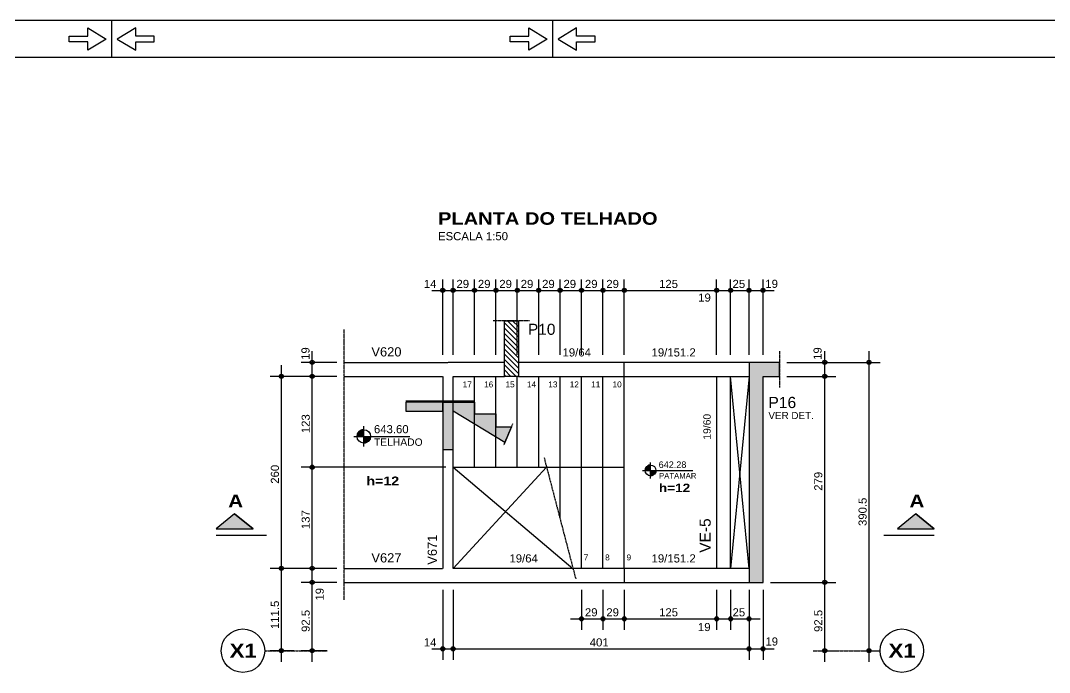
# Model space of a CAD drawing. Extents: x 0 to 5945, y 0 to 4205.
# Drawn here: x 1524 to 2918, y 3322 to 4205 of the extents above; entities that cross this region are included whole.
import ezdxf

# ---------------------------------------------------------------- set-up
doc = ezdxf.new("R2010")
doc.units = 0
doc.header["$MEASUREMENT"] = 0
for name, pattern in [('ESTILO_TQS_0002', [0.4, 0.1, -0.3]), ('ESTILO_TQS_0006', [0.3, 0.2, -0.1]), ('ESTILO_TQS_0007', [2.1, 1.5, -0.2, 0.2, -0.2])]:
    doc.linetypes.add(name, pattern=pattern)
for name, color, linetype in [('MTH-179', 1, 'CONTINUOUS'), ('MTH-18', 1, 'CONTINUOUS'), ('MTH-230', 1, 'CONTINUOUS'), ('MTH-31', 1, 'CONTINUOUS'), ('MTH-COTAS7', 31, 'CONTINUOUS'), ('MTH-DIM-PILAR', 3, 'CONTINUOUS'), ('MTH-DIM-VIGA', 3, 'CONTINUOUS'), ('MTH-EIXO-214', 4, 'CONTINUOUS'), ('MTH-EIXO-215', 1, 'CONTINUOUS'), ('MTH-EIXO-217', 8, 'CONTINUOUS'), ('MTH-FACE-VIGA', 7, 'CONTINUOUS'), ('MTH-HACHURA-PILAR', 1, 'CONTINUOUS'), ('MTH-LINHA-CORTE', 5, 'CONTINUOUS'), ('MTH-LINHA-SEÇÃO', 16, 'CONTINUOUS'), ('MTH-MARGEM', 5, 'CONTINUOUS'), ('MTH-PILAR-MORRE', 5, 'CONTINUOUS'), ('MTH-PILAR-SEGUE', 5, 'CONTINUOUS'), ('MTH-SIMB_COTA', 3, 'CONTINUOUS'), ('MTH-SOMBRA21', 150, 'CONTINUOUS'), ('MTH-SOMBRA25', 253, 'CONTINUOUS'), ('MTH-TIT1-PILAR', 5, 'CONTINUOUS'), ('MTH-TIT1-VIGA', 5, 'CONTINUOUS'), ('MTH-TXT', 4, 'CONTINUOUS'), ('MTH-TXT-NEGRITO', 5, 'CONTINUOUS'), ('MTH-TXT-NOTAS', 3, 'CONTINUOUS'), ('MTH-VIGA-INVERTIDA', 7, 'ESTILO_TQS_0002')]:
    doc.layers.add(name, color=color, linetype=linetype)
doc.styles.add('TQS_ARIAL', font='arial.ttf')
doc.styles.add('TQS_ARIAL_BLACK', font='ariblk.ttf')

msp = doc.modelspace()

# ---------------------------------------------------------------- linework, layer by layer
at = {"layer": 'MTH-179', "linetype": 'Continuous'}
for p, q in [((5945, 4205.000488), (0, 4205.000488)), ((1647.5, 4155.000488), (1647.5, 4205.000488)), ((2245, 4155.000488), (2245, 4205.000488))]:
    msp.add_line(p, q, dxfattribs=at)
for points in [[(1639.999268, 4180.000488), (1614.999268, 4165.000488), (1614.999268, 4176.250488), (1589.999268, 4176.250488), (1589.999268, 4183.750488), (1614.999268, 4183.750488), (1614.999268, 4195.000488), (1639.999268, 4180.000488)], [(1654.999268, 4180.000488), (1679.999268, 4165.000488), (1679.999268, 4176.250488), (1704.999268, 4176.250488), (1704.999268, 4183.750488), (1679.999268, 4183.750488), (1679.999268, 4195.000488), (1654.999268, 4180.000488)], [(2237.499268, 4180.000488), (2212.499268, 4165.000488), (2212.499268, 4176.250488), (2187.499268, 4176.250488), (2187.499268, 4183.750488), (2212.499268, 4183.750488), (2212.499268, 4195.000488), (2237.499268, 4180.000488)], [(2252.499268, 4180.000488), (2277.499268, 4165.000488), (2277.499268, 4176.250488), (2302.499268, 4176.250488), (2302.499268, 4183.750488), (2277.499268, 4183.750488), (2277.499268, 4195.000488), (2252.499268, 4180.000488)]]:
    msp.add_lwpolyline(points, dxfattribs=at)
at = {"layer": 'MTH-18', "linetype": 'Continuous'}
for p, q in [((1989.146177, 3628.113767), (1989.146177, 3655.485287)), ((1975.460417, 3641.799527), (2051.439473, 3641.799527)), ((2377.629143, 3584.742415), (2377.629143, 3606.639631)), ((2366.680535, 3595.691023), (2435.110337, 3595.691023))]:
    msp.add_line(p, q, dxfattribs=at)
at = {"layer": 'MTH-230', "linetype": 'Continuous'}
for p, q in [((2511.078518, 3723.093076), (2486.078516, 3463.093076)), ((2511.078518, 3463.093076), (2486.078516, 3723.093076)), ((2236.774006, 3600.093005), (2110.078516, 3463.093076)), ((2110.078516, 3600.093005), (2272.512241, 3463.093076))]:
    msp.add_line(p, q, dxfattribs=at)
for centre, radius in [((1989.146177, 3641.799527), 9.12384), ((2377.629143, 3595.691023), 7.299072), ((1825.3597, 3351.593041), 29.418879), ((2718.110819, 3351.593041), 29.418879)]:
    msp.add_circle(centre, radius, dxfattribs=at)
at = {"layer": 'MTH-31', "linetype": 'Continuous'}
for points in [[(1989.146177, 3641.799527), (1989.146177, 3650.923367), (1987.943995, 3650.843622), (1986.456471, 3650.517962), (1984.788073, 3649.814963), (1982.114182, 3647.612856), (1981.2684, 3646.401987), (1980.235954, 3643.7624), (1980.053076, 3642.547967), (1980.022337, 3641.799527), (1989.146177, 3641.799527)], [(1989.145954, 3641.799527), (1998.27024, 3641.799972), (1998.190495, 3640.597122), (1997.864835, 3639.110043), (1997.161836, 3637.4412), (1994.959729, 3634.767755), (1993.748637, 3633.92175), (1991.109273, 3632.889527), (1989.894617, 3632.706426), (1989.1464, 3632.675687), (1989.145954, 3641.799527)], [(2377.629143, 3595.691023), (2377.629143, 3602.990095), (2376.667398, 3602.926299), (2375.477378, 3602.665771), (2374.14266, 3602.103372), (2372.003547, 3600.341686), (2371.326922, 3599.372991), (2370.500965, 3597.261321), (2370.354663, 3596.289775), (2370.330071, 3595.691023), (2377.629143, 3595.691023)], [(2377.628965, 3595.691023), (2384.928393, 3595.691379), (2384.864598, 3594.729099), (2384.604069, 3593.539436), (2384.04167, 3592.204362), (2382.279985, 3590.065605), (2381.311111, 3589.388802), (2379.19962, 3588.563023), (2378.227895, 3588.416542), (2377.629321, 3588.391951), (2377.628965, 3595.691023)]]:
    msp.add_lwpolyline(points, dxfattribs=at)
for points in [[(1989.146177, 3641.799527), (1980.053076, 3642.547967), (1980.022337, 3641.799527)], [(1989.146177, 3641.799527), (1980.022337, 3641.799527), (1989.146177, 3641.799527)], [(1989.146177, 3641.799527), (1980.235954, 3643.7624), (1980.053076, 3642.547967)], [(1989.146177, 3641.799527), (1981.2684, 3646.401987), (1980.235954, 3643.7624)], [(1989.146177, 3641.799527), (1982.114182, 3647.612856), (1981.2684, 3646.401987)], [(1989.146177, 3641.799527), (1984.788073, 3649.814963), (1982.114182, 3647.612856)], [(1989.146177, 3641.799527), (1986.456471, 3650.517962), (1984.788073, 3649.814963)], [(1989.146177, 3641.799527), (1987.943995, 3650.843622), (1986.456471, 3650.517962)], [(1989.146177, 3641.799527), (1989.146177, 3650.923367), (1987.943995, 3650.843622)], [(1989.145954, 3641.799527), (1998.27024, 3641.799972), (1998.190495, 3640.597122)], [(1989.145954, 3641.799527), (1998.190495, 3640.597122), (1997.864835, 3639.110043)], [(1989.145954, 3641.799527), (1997.864835, 3639.110043), (1997.161836, 3637.4412)], [(1989.145954, 3641.799527), (1997.161836, 3637.4412), (1994.959729, 3634.767755)], [(1989.145954, 3641.799527), (1994.959729, 3634.767755), (1993.748637, 3633.92175)], [(1989.145954, 3641.799527), (1993.748637, 3633.92175), (1991.109273, 3632.889527)], [(1989.145954, 3641.799527), (1991.109273, 3632.889527), (1989.894617, 3632.706426)], [(1989.145954, 3641.799527), (1989.894617, 3632.706426), (1989.1464, 3632.675687)], [(1989.145954, 3641.799527), (1989.1464, 3632.675687), (1989.145954, 3641.799527)], [(2377.629143, 3595.691023), (2370.500965, 3597.261321), (2370.354663, 3596.289775)], [(2377.629143, 3595.691023), (2371.326922, 3599.372991), (2370.500965, 3597.261321)], [(2377.629143, 3595.691023), (2372.003547, 3600.341686), (2371.326922, 3599.372991)], [(2377.629143, 3595.691023), (2374.14266, 3602.103372), (2372.003547, 3600.341686)], [(2377.629143, 3595.691023), (2375.477378, 3602.665771), (2374.14266, 3602.103372)], [(2377.629143, 3595.691023), (2376.667398, 3602.926299), (2375.477378, 3602.665771)], [(2377.629143, 3595.691023), (2377.629143, 3602.990095), (2376.667398, 3602.926299)], [(2377.629143, 3595.691023), (2370.354663, 3596.289775), (2370.330071, 3595.691023)], [(2377.629143, 3595.691023), (2370.330071, 3595.691023), (2377.629143, 3595.691023)], [(2377.628965, 3595.691023), (2384.928393, 3595.691379), (2384.864598, 3594.729099)], [(2377.628965, 3595.691023), (2384.864598, 3594.729099), (2384.604069, 3593.539436)], [(2377.628965, 3595.691023), (2384.604069, 3593.539436), (2384.04167, 3592.204362)], [(2377.628965, 3595.691023), (2384.04167, 3592.204362), (2382.279985, 3590.065605)], [(2377.628965, 3595.691023), (2382.279985, 3590.065605), (2381.311111, 3589.388802)], [(2377.628965, 3595.691023), (2381.311111, 3589.388802), (2379.19962, 3588.563023)], [(2377.628965, 3595.691023), (2379.19962, 3588.563023), (2378.227895, 3588.416542)], [(2377.628965, 3595.691023), (2378.227895, 3588.416542), (2377.629321, 3588.391951)], [(2377.628965, 3595.691023), (2377.629321, 3588.391951), (2377.628965, 3595.691023)]]:
    msp.add_solid(points, dxfattribs=at)
at = {"layer": 'MTH-COTAS7', "linetype": 'Continuous'}
for p, q in [((2096.078516, 3752.093076), (2096.078516, 3854.533292)), ((2110.078516, 3752.093076), (2110.078516, 3854.533292)), ((2110.078516, 3762.093076), (2110.078516, 3854.533292)), ((2139.078516, 3752.093076), (2139.078516, 3854.533292)), ((2139.078516, 3752.093076), (2139.078516, 3854.533292)), ((2168.078516, 3752.093076), (2168.078516, 3854.533292)), ((2168.078516, 3762.093076), (2168.078516, 3854.533292)), ((2197.078516, 3752.093076), (2197.078516, 3854.533292)), ((2197.078516, 3752.093076), (2197.078516, 3854.533292)), ((2226.078516, 3752.093076), (2226.078516, 3854.533292)), ((2226.078516, 3752.093076), (2226.078516, 3854.533292)), ((2255.078516, 3752.093076), (2255.078516, 3854.533292)), ((2255.078516, 3752.093076), (2255.078516, 3854.533292)), ((2284.078516, 3752.093076), (2284.078516, 3854.533292)), ((2284.078516, 3752.093076), (2284.078516, 3854.533292)), ((2313.078516, 3752.093076), (2313.078516, 3854.533292)), ((2313.078516, 3752.093076), (2313.078516, 3854.533292)), ((2342.078516, 3752.093076), (2342.078516, 3854.533292)), ((2342.078516, 3752.093076), (2342.078516, 3854.533292)), ((2467.078516, 3752.093076), (2467.078516, 3854.533292)), ((2467.078516, 3752.093076), (2467.078516, 3854.533292)), ((2486.078516, 3752.093076), (2486.078516, 3854.533292)), ((2486.078516, 3752.093076), (2486.078516, 3854.533292)), ((2511.078518, 3752.093076), (2511.078518, 3854.533292)), ((2511.078518, 3752.093076), (2511.078518, 3854.533292)), ((2530.078518, 3752.093073), (2530.078518, 3854.533292)), ((2081.078516, 3839.533292), (2125.078516, 3839.533292)), ((2095.078516, 3839.533292), (2154.078516, 3839.533292)), ((2124.078516, 3839.533292), (2183.078516, 3839.533292)), ((2153.078516, 3839.533292), (2212.078516, 3839.533292)), ((2182.078516, 3839.533292), (2241.078516, 3839.533292)), ((2211.078516, 3839.533292), (2270.078516, 3839.533292)), ((2240.078516, 3839.533292), (2299.078516, 3839.533292)), ((2269.078516, 3839.533292), (2328.078516, 3839.533292)), ((2298.078516, 3839.533292), (2357.078516, 3839.533292)), ((2327.078516, 3839.533292), (2482.078516, 3839.533292)), ((2452.078516, 3839.533292), (2501.078516, 3839.533292)), ((2471.078516, 3839.533292), (2526.078518, 3839.533292)), ((2496.078518, 3839.533292), (2545.078518, 3839.533292)), ((1919.135521, 3708.093076), (1919.135521, 3757.093076)), ((2613.69194, 3708.09308), (2613.69194, 3757.093073)), ((2673.69194, 3336.593041), (2673.69194, 3757.093073)), ((1877.419236, 3448.093076), (1877.419236, 3738.093076)), ((1952.477025, 3742.093076), (1904.135521, 3742.093076)), ((1919.135521, 3585.093005), (1919.135521, 3738.093076)), ((2562.394411, 3742.093073), (2628.69194, 3742.093073)), ((2572.394411, 3742.093073), (2688.69194, 3742.093073)), ((2613.69194, 3429.093073), (2613.69194, 3738.09308)), ((1952.477025, 3723.093076), (1862.419236, 3723.093076)), ((1952.477025, 3723.093076), (1904.135521, 3723.093076)), ((1952.477025, 3723.093076), (1904.135521, 3723.093076)), ((2562.394411, 3723.09308), (2628.69194, 3723.09308)), ((2562.394411, 3723.09308), (2628.69194, 3723.09308)), ((1919.135521, 3448.093076), (1919.135521, 3615.093005)), ((2100.078516, 3600.093005), (1904.135521, 3600.093005)), ((2100.078516, 3600.093005), (1904.135521, 3600.093005)), ((1877.419236, 3336.593041), (1877.419236, 3478.093076)), ((1919.135521, 3429.093076), (1919.135521, 3478.093076)), ((1942.477025, 3463.093076), (1862.419236, 3463.093076)), ((1942.477025, 3463.093076), (1862.419236, 3463.093076)), ((1952.477025, 3463.093076), (1904.135521, 3463.093076)), ((1952.477025, 3463.093076), (1904.135521, 3463.093076)), ((1919.135521, 3336.593041), (1919.135521, 3459.093076)), ((2613.69194, 3336.593041), (2613.69194, 3459.093073)), ((1952.477025, 3444.093076), (1904.135521, 3444.093076)), ((1952.477025, 3444.093076), (1904.135521, 3444.093076)), ((2540.078518, 3444.093073), (2628.69194, 3444.093073)), ((2540.078518, 3444.093073), (2628.69194, 3444.093073)), ((2096.078516, 3434.093076), (2096.078516, 3339.093076)), ((2110.078516, 3434.093076), (2110.078516, 3339.093076)), ((2110.078516, 3434.093076), (2110.078516, 3339.093076)), ((2284.078516, 3434.093076), (2284.078516, 3379.774946)), ((2313.078516, 3434.093076), (2313.078516, 3379.774946)), ((2313.078516, 3434.093076), (2313.078516, 3379.774946)), ((2342.078516, 3434.093076), (2342.078516, 3379.774946)), ((2342.078516, 3434.093076), (2342.078516, 3379.774946)), ((2467.078516, 3434.093076), (2467.078516, 3379.774946)), ((2467.078516, 3434.093076), (2467.078516, 3379.774946)), ((2486.078516, 3434.093076), (2486.078516, 3379.774946)), ((2486.078516, 3434.093076), (2486.078516, 3379.774946)), ((2511.078518, 3434.093073), (2511.078518, 3339.093076)), ((2511.078518, 3434.093073), (2511.078518, 3339.093076)), ((2511.078518, 3434.093073), (2511.078518, 3379.774946)), ((2530.078518, 3434.093073), (2530.078518, 3339.093076)), ((2269.078516, 3394.774946), (2328.078516, 3394.774946)), ((2298.078516, 3394.774946), (2357.078516, 3394.774946)), ((2327.078516, 3394.774946), (2482.078516, 3394.774946)), ((2452.078516, 3394.774946), (2501.078516, 3394.774946)), ((2471.078516, 3394.774946), (2526.078518, 3394.774946)), ((1894.135521, 3351.593041), (1862.419236, 3351.593041)), ((1939.30636, 3351.593041), (1904.135521, 3351.593041)), ((2081.078516, 3354.093076), (2125.078516, 3354.093076)), ((2095.078516, 3354.093076), (2526.078518, 3354.093076)), ((2496.078518, 3354.093076), (2545.078518, 3354.093076)), ((2607.77222, 3351.593041), (2628.69194, 3351.593041)), ((2667.77222, 3351.593041), (2688.69194, 3351.593041))]:
    msp.add_line(p, q, dxfattribs=at)
at = {"layer": 'MTH-EIXO-214', "linetype": 'ESTILO_TQS_0007'}
for p, q in [((1854.778579, 3351.593041), (1939.30636, 3351.593041)), ((2597.77222, 3351.593041), (2688.69194, 3351.593041))]:
    msp.add_line(p, q, dxfattribs=at)
at = {"layer": 'MTH-EIXO-215', "linetype": 'Continuous'}
msp.add_line((2046.078516, 3690.193205), (2139.078516, 3690.193205), dxfattribs=at)
at = {"layer": 'MTH-EIXO-217', "linetype": 'ESTILO_TQS_0007'}
for p, q in [((2213.57852, 3798.41446), (2164.57852, 3798.41446)), ((1962.477025, 3420.333584), (1962.477025, 3786.688287)), ((2552.394411, 3757.093073), (2552.394411, 3708.09308)), ((2190.697713, 3658.71619), (2178.432646, 3629.852889)), ((2233.367019, 3613.153444), (2276.182425, 3449.023689))]:
    msp.add_line(p, q, dxfattribs=at)
at = {"layer": 'MTH-FACE-VIGA', "linetype": 'Continuous'}
for p, q in [((2139.078516, 3600.093005), (2139.078516, 3723.093076)), ((2139.078516, 3723.093076), (2179.57852, 3723.093076)), ((2168.078516, 3600.093005), (2168.078516, 3723.093076)), ((2197.078516, 3600.093005), (2197.078516, 3723.093076)), ((2226.078516, 3600.093005), (2226.078516, 3723.093076)), ((2255.078516, 3600.093005), (2255.078516, 3723.093076)), ((2284.078516, 3600.093005), (2284.078516, 3723.093076)), ((2313.078516, 3600.093005), (2313.078516, 3723.093076)), ((2342.078516, 3600.093005), (2342.078516, 3723.093076)), ((2110.078516, 3463.093076), (2110.078516, 3600.093005)), ((2110.078516, 3600.093005), (2342.078516, 3600.093005)), ((2255.078516, 3531.593041), (2255.078516, 3600.093005)), ((2284.078516, 3463.093076), (2284.078516, 3600.093005)), ((2313.078516, 3463.093076), (2313.078516, 3600.093005)), ((2342.078516, 3463.093076), (2342.078516, 3600.093005))]:
    msp.add_line(p, q, dxfattribs=at)
for points in [[(2198.57852, 3723.093076), (2511.078518, 3723.093076)], [(2467.078516, 3723.093073), (2467.078516, 3463.093076)], [(2486.078516, 3463.093076), (2486.078516, 3723.093076)], [(2511.078518, 3463.093076), (2110.078516, 3463.093076)]]:
    msp.add_lwpolyline(points, dxfattribs=at)
at = {"layer": 'MTH-HACHURA-PILAR', "linetype": 'Continuous'}
for p, q in [((2179.57852, 3795.473781), (2198.57852, 3776.473781)), ((2183.708909, 3798.41446), (2198.57852, 3783.544849)), ((2190.779977, 3798.41446), (2198.57852, 3790.615917)), ((2197.851045, 3798.41446), (2198.57852, 3797.686985)), ((2179.57852, 3788.402713), (2198.57852, 3769.402713)), ((2179.57852, 3781.331645), (2198.57852, 3762.331645)), ((2179.57852, 3774.260578), (2198.57852, 3755.260578)), ((2179.57852, 3767.18951), (2198.57852, 3748.18951)), ((2179.57852, 3760.118442), (2198.57852, 3741.118442)), ((2179.57852, 3753.047374), (2198.57852, 3734.047374)), ((2179.57852, 3745.976306), (2198.57852, 3726.976306)), ((2179.57852, 3738.905239), (2195.390682, 3723.093076)), ((2179.57852, 3731.834171), (2188.319614, 3723.093076)), ((2179.57852, 3724.763103), (2181.248546, 3723.093076))]:
    msp.add_line(p, q, dxfattribs=at)
at = {"layer": 'MTH-LINHA-CORTE', "linetype": 'Continuous'}
for p, q in [((1814.044236, 3536.742793), (1839.044236, 3516.742793)), ((2737.06694, 3536.742793), (2762.06694, 3516.742793)), ((1789.044236, 3516.742793), (1839.044236, 3516.742793)), ((2712.06694, 3516.742793), (2762.06694, 3516.742793))]:
    msp.add_line(p, q, dxfattribs=at)
for points in [[(1839.044236, 3516.742793), (1814.044236, 3536.742793), (1789.044236, 3516.742793), (1839.044236, 3516.742793)], [(2762.06694, 3516.742793), (2737.06694, 3536.742793), (2712.06694, 3516.742793), (2762.06694, 3516.742793)]]:
    msp.add_lwpolyline(points, dxfattribs=at)
at = {"layer": 'MTH-LINHA-SEÇÃO', "linetype": 'Continuous'}
msp.add_line((2097.038965, 3688.193205), (2110.078516, 3688.193205), dxfattribs=at)
for points in [[(2096.078516, 3688.193205), (2046.078516, 3688.193205), (2046.078516, 3676.193205), (2096.078516, 3676.193205), (2096.078516, 3688.193205)], [(2110.078516, 3688.193205), (2096.078516, 3688.193205), (2096.078516, 3624.193205), (2110.078516, 3624.193205), (2110.078516, 3688.193205)], [(2110.078516, 3688.193205), (2139.078516, 3688.193205), (2139.078516, 3672.546146), (2168.078516, 3672.546146), (2168.078516, 3654.899088), (2189.075687, 3654.899088), (2180.018957, 3633.585944), (2110.078516, 3676.14605), (2110.078516, 3688.193205)]]:
    msp.add_lwpolyline(points, dxfattribs=at)
at = {"layer": 'MTH-MARGEM', "linetype": 'Continuous'}
msp.add_line((5895, 4155.000488), (175, 4155.000488), dxfattribs=at)
at = {"layer": 'MTH-PILAR-MORRE', "linetype": 'Continuous'}
msp.add_lwpolyline([(2198.57852, 3798.41446), (2198.57852, 3723.093076), (2179.57852, 3723.093076), (2179.57852, 3798.41446), (2198.57852, 3798.41446)], dxfattribs=at)
at = {"layer": 'MTH-PILAR-SEGUE', "linetype": 'Continuous'}
msp.add_lwpolyline([(2552.394411, 3742.093073), (2511.078518, 3742.093073), (2511.078518, 3444.093073), (2530.078518, 3444.093073), (2530.078518, 3723.09308), (2552.394411, 3723.09308), (2552.394411, 3742.093073)], dxfattribs=at)
at = {"layer": 'MTH-SIMB_COTA', "linetype": 'Continuous'}
for centre, radius in [((2096.078516, 3839.533292), 2.8), ((2096.078516, 3839.533292), 1.4), ((2110.078516, 3839.533292), 2.8), ((2110.078516, 3839.533292), 2.8), ((2110.078516, 3839.533292), 1.4), ((2110.078516, 3839.533292), 1.4), ((2139.078516, 3839.533292), 2.8), ((2139.078516, 3839.533292), 2.8), ((2139.078516, 3839.533292), 1.4), ((2139.078516, 3839.533292), 1.4), ((2168.078516, 3839.533292), 2.8), ((2168.078516, 3839.533292), 2.8), ((2168.078516, 3839.533292), 1.4), ((2168.078516, 3839.533292), 1.4), ((2197.078516, 3839.533292), 2.8), ((2197.078516, 3839.533292), 2.8), ((2197.078516, 3839.533292), 1.4), ((2197.078516, 3839.533292), 1.4), ((2226.078516, 3839.533292), 2.8), ((2226.078516, 3839.533292), 2.8), ((2226.078516, 3839.533292), 1.4), ((2226.078516, 3839.533292), 1.4), ((2255.078516, 3839.533292), 2.8), ((2255.078516, 3839.533292), 2.8), ((2255.078516, 3839.533292), 1.4), ((2255.078516, 3839.533292), 1.4), ((2284.078516, 3839.533292), 2.8), ((2284.078516, 3839.533292), 2.8), ((2284.078516, 3839.533292), 1.4), ((2284.078516, 3839.533292), 1.4), ((2313.078516, 3839.533292), 2.8), ((2313.078516, 3839.533292), 2.8), ((2313.078516, 3839.533292), 1.4), ((2313.078516, 3839.533292), 1.4), ((2342.078516, 3839.533292), 2.8), ((2342.078516, 3839.533292), 2.8), ((2342.078516, 3839.533292), 1.4), ((2342.078516, 3839.533292), 1.4), ((2467.078516, 3839.533292), 2.8), ((2467.078516, 3839.533292), 2.8), ((2467.078516, 3839.533292), 1.4), ((2467.078516, 3839.533292), 1.4), ((2486.078516, 3839.533292), 2.8), ((2486.078516, 3839.533292), 2.8), ((2486.078516, 3839.533292), 1.4), ((2486.078516, 3839.533292), 1.4), ((2511.078518, 3839.533292), 2.8), ((2511.078518, 3839.533292), 2.8), ((2511.078518, 3839.533292), 1.4), ((2511.078518, 3839.533292), 1.4), ((2530.078518, 3839.533292), 2.8), ((2530.078518, 3839.533292), 1.4), ((1919.135521, 3742.093076), 2.8), ((1919.135521, 3742.093076), 1.4), ((2613.69194, 3742.093073), 2.8), ((2613.69194, 3742.093073), 1.4), ((2673.69194, 3742.093073), 2.8), ((2673.69194, 3742.093073), 1.4), ((1877.419236, 3723.093076), 2.8), ((1877.419236, 3723.093076), 1.4), ((1919.135521, 3723.093076), 2.8), ((1919.135521, 3723.093076), 2.8), ((1919.135521, 3723.093076), 1.4), ((1919.135521, 3723.093076), 1.4), ((2613.69194, 3723.09308), 2.8), ((2613.69194, 3723.09308), 2.8), ((2613.69194, 3723.09308), 1.4), ((2613.69194, 3723.09308), 1.4), ((1919.135521, 3600.093005), 2.8), ((1919.135521, 3600.093005), 2.8), ((1919.135521, 3600.093005), 1.4), ((1919.135521, 3600.093005), 1.4), ((1877.419236, 3463.093076), 2.8), ((1877.419236, 3463.093076), 2.8), ((1877.419236, 3463.093076), 1.4), ((1877.419236, 3463.093076), 1.4), ((1919.135521, 3463.093076), 2.8), ((1919.135521, 3463.093076), 2.8), ((1919.135521, 3463.093076), 1.4), ((1919.135521, 3463.093076), 1.4), ((1919.135521, 3444.093076), 2.8), ((1919.135521, 3444.093076), 2.8), ((1919.135521, 3444.093076), 1.4), ((1919.135521, 3444.093076), 1.4), ((2613.69194, 3444.093073), 2.8), ((2613.69194, 3444.093073), 2.8), ((2613.69194, 3444.093073), 1.4), ((2613.69194, 3444.093073), 1.4), ((2284.078516, 3394.774946), 2.8), ((2284.078516, 3394.774946), 1.4), ((2313.078516, 3394.774946), 2.8), ((2313.078516, 3394.774946), 2.8), ((2313.078516, 3394.774946), 1.4), ((2313.078516, 3394.774946), 1.4), ((2342.078516, 3394.774946), 2.8), ((2342.078516, 3394.774946), 2.8), ((2342.078516, 3394.774946), 1.4), ((2342.078516, 3394.774946), 1.4), ((2467.078516, 3394.774946), 2.8), ((2467.078516, 3394.774946), 2.8), ((2467.078516, 3394.774946), 1.4), ((2467.078516, 3394.774946), 1.4), ((2486.078516, 3394.774946), 2.8), ((2486.078516, 3394.774946), 2.8), ((2486.078516, 3394.774946), 1.4), ((2486.078516, 3394.774946), 1.4), ((2511.078518, 3394.774946), 2.8), ((2511.078518, 3394.774946), 1.4), ((1877.419236, 3351.593041), 2.8), ((1877.419236, 3351.593041), 1.4), ((1919.135521, 3351.593041), 2.8), ((1919.135521, 3351.593041), 1.4), ((2096.078516, 3354.093076), 2.8), ((2096.078516, 3354.093076), 1.4), ((2110.078516, 3354.093076), 2.8), ((2110.078516, 3354.093076), 2.8), ((2110.078516, 3354.093076), 1.4), ((2110.078516, 3354.093076), 1.4), ((2511.078518, 3354.093076), 2.8), ((2511.078518, 3354.093076), 2.8), ((2511.078518, 3354.093076), 1.4), ((2511.078518, 3354.093076), 1.4), ((2530.078518, 3354.093076), 2.8), ((2530.078518, 3354.093076), 1.4), ((2613.69194, 3351.593041), 2.8), ((2613.69194, 3351.593041), 1.4), ((2673.69194, 3351.593041), 2.8), ((2673.69194, 3351.593041), 1.4)]:
    msp.add_circle(centre, radius, dxfattribs=at)
at = {"layer": 'MTH-SOMBRA21', "linetype": 'Continuous'}
for points in [[(1839.044236, 3516.742793), (1814.044236, 3536.742793), (1789.044236, 3516.742793), (1839.044236, 3516.742793)], [(2762.06694, 3516.742793), (2737.06694, 3536.742793), (2712.06694, 3516.742793), (2762.06694, 3516.742793)]]:
    msp.add_lwpolyline(points, dxfattribs=at)
for points in [[(2096.078516, 3688.193205), (2046.078516, 3688.193205), (2046.078516, 3676.193205)], [(2096.078516, 3688.193205), (2046.078516, 3676.193205), (2096.078516, 3676.193205)], [(2096.078516, 3688.193205), (2096.078516, 3676.193205), (2096.078516, 3688.193205)], [(2110.078516, 3688.193205), (2096.078516, 3688.193205), (2096.078516, 3624.193205)], [(2110.078516, 3688.193205), (2096.078516, 3624.193205), (2110.078516, 3624.193205)], [(2110.078516, 3688.193205), (2110.078516, 3624.193205), (2110.078516, 3688.193205)], [(2110.078516, 3688.193205), (2139.078516, 3688.193205), (2110.078516, 3676.14605)], [(2139.078516, 3688.193205), (2139.078516, 3672.546146), (2110.078516, 3676.14605)], [(2110.078516, 3676.14605), (2139.078516, 3672.546146), (2180.018957, 3633.585944)], [(2139.078516, 3672.546146), (2168.078516, 3654.899088), (2180.018957, 3633.585944)], [(2139.078516, 3672.546146), (2168.078516, 3672.546146), (2168.078516, 3654.899088)], [(2180.018957, 3633.585944), (2168.078516, 3654.899088), (2189.075687, 3654.899088)], [(1839.044236, 3516.742793), (1814.044236, 3536.742793), (1789.044236, 3516.742793)], [(1839.044236, 3516.742793), (1814.044236, 3536.742793), (1789.044236, 3516.742793)], [(2762.06694, 3516.742793), (2737.06694, 3536.742793), (2712.06694, 3516.742793)], [(2762.06694, 3516.742793), (2737.06694, 3536.742793), (2712.06694, 3516.742793)], [(1839.044236, 3516.742793), (1789.044236, 3516.742793), (1839.044236, 3516.742793)], [(1839.044236, 3516.742793), (1789.044236, 3516.742793), (1839.044236, 3516.742793)], [(2762.06694, 3516.742793), (2712.06694, 3516.742793), (2762.06694, 3516.742793)], [(2762.06694, 3516.742793), (2712.06694, 3516.742793), (2762.06694, 3516.742793)]]:
    msp.add_solid(points, dxfattribs=at)
at = {"layer": 'MTH-SOMBRA25', "linetype": 'Continuous'}
for points in [[(2511.078518, 3444.093073), (2530.078518, 3444.093073), (2511.078518, 3742.093073)], [(2530.078518, 3444.093073), (2530.078518, 3723.09308), (2511.078518, 3742.093073)], [(2511.078518, 3742.093073), (2530.078518, 3723.09308), (2552.394411, 3742.093073)], [(2530.078518, 3723.09308), (2552.394411, 3723.09308), (2552.394411, 3742.093073)]]:
    msp.add_solid(points, dxfattribs=at)
at = {"layer": 'MTH-TIT1-PILAR', "linetype": 'Continuous'}
for p, q in [((1789.044236, 3507.992793), (1857.419236, 3507.992793)), ((2693.69194, 3507.992793), (2762.06694, 3507.992793))]:
    msp.add_line(p, q, dxfattribs=at)
at = {"layer": 'MTH-VIGA-INVERTIDA', "linetype": 'ESTILO_TQS_0006'}
for p, q in [((1962.477025, 3742.093076), (2103.078516, 3742.093076)), ((2342.078516, 3723.093076), (2342.078516, 3742.093076)), ((1962.477025, 3723.093076), (2096.078516, 3723.093076)), ((1962.477025, 3463.093076), (2096.078516, 3463.093076)), ((2342.078516, 3463.093076), (2342.078516, 3444.093076)), ((1962.477025, 3444.093076), (2511.078518, 3444.093076))]:
    msp.add_line(p, q, dxfattribs=at)
for points in [[(2179.57852, 3742.093076), (2103.078516, 3742.093076)], [(2511.078518, 3742.093076), (2198.57852, 3742.093076)], [(2096.078516, 3723.093076), (2096.078516, 3463.093076)], [(2110.078516, 3463.093076), (2110.078516, 3723.093076)], [(2110.078516, 3723.093076), (2139.078516, 3723.093076)]]:
    msp.add_lwpolyline(points, dxfattribs=at)

# ---------------------------------------------------------------- texts
at = {"layer": 'MTH-COTAS7', "linetype": 'Continuous', "style": 'TQS_ARIAL'}
for s, p in [('14', (2070.411853, 3842.833292)), ('29', (2114.678516, 3842.833292)), ('29', (2143.678516, 3842.833292)), ('29', (2172.678516, 3842.833292)), ('29', (2201.678516, 3842.833292)), ('29', (2230.678516, 3842.833292)), ('29', (2259.678516, 3842.833292)), ('29', (2288.678516, 3842.833292)), ('29', (2317.678516, 3842.833292)), ('125', (2389.178516, 3842.833292)), ('25', (2488.678517, 3842.833292)), ('19', (2533.095446, 3842.976395)), ('19', (2442.182169, 3824.345702)), ('29', (2288.678516, 3398.074946)), ('29', (2317.678516, 3398.074946)), ('125', (2389.178516, 3398.074946)), ('25', (2488.678517, 3398.074946)), ('19', (2441.835631, 3378.157379)), ('14', (2070.411853, 3357.393076)), ('401', (2295.178517, 3357.393076)), ('19', (2533.245862, 3358.581076))]:
    msp.add_text(s, height=11, dxfattribs=at).set_placement(p)
for s, p in [('19', (1915.520685, 3745.438863)), ('19', (2609.431584, 3745.444205)), ('123', (1915.835521, 3646.193041)), ('260', (1874.119236, 3577.693076)), ('279', (2610.39194, 3568.193076)), ('390.5', (2670.39194, 3520.443057)), ('137', (1915.835521, 3516.193041)), ('19', (1934.779713, 3419.459733)), ('111.5', (1874.119236, 3380.943059)), ('92.5', (1915.835521, 3376.943059)), ('92.5', (2610.39194, 3376.943057))]:
    msp.add_text(s, height=11, rotation=90, dxfattribs=at).set_placement(p)
at = {"layer": 'MTH-DIM-PILAR', "linetype": 'Continuous', "style": 'TQS_ARIAL'}
msp.add_text('VER DET.', height=9.55, dxfattribs=at).set_placement((2537.29194, 3665.354534))
at = {"layer": 'MTH-DIM-VIGA', "linetype": 'Continuous', "style": 'TQS_ARIAL'}
for s, height, rotation, p in [('19/64', 11, 360, (2258.348793, 3750.093076)), ('19/151.2', 11, 360, (2379.003588, 3750.093076)), ('19/60', 10, 90, (2459.078516, 3637.39696)), ('19/64', 11, 360, (2186.450963, 3471.093076)), ('19/151.2', 11, 360, (2379.003588, 3471.093076))]:
    msp.add_text(s, height=height, rotation=rotation, dxfattribs=at).set_placement(p)
at = {"layer": 'MTH-PILAR-SEGUE', "linetype": 'Continuous', "style": 'TQS_ARIAL'}
msp.add_text('P10', height=15, dxfattribs=at).set_placement((2211.465272, 3779.396176))
at = {"layer": 'MTH-TIT1-PILAR', "linetype": 'Continuous', "style": 'TQS_ARIAL'}
msp.add_text('P16', height=15.15, dxfattribs=at).set_placement((2537.29194, 3680.221201))
at = {"layer": 'MTH-TIT1-VIGA', "linetype": 'Continuous', "style": 'TQS_ARIAL'}
for s, height, rotation, p in [('V620', 12.5, 360, (1999.38447, 3750.093076)), ('VE-5', 15, 90, (2459.078516, 3484.218076)), ('V671', 12.5, 90, (2088.078516, 3468.007013)), ('V627', 12.5, 360, (1999.38447, 3471.093076))]:
    msp.add_text(s, height=height, rotation=rotation, dxfattribs=at).set_placement(p)
at = {"layer": 'MTH-TXT', "linetype": 'Continuous', "style": 'TQS_ARIAL'}
for s, height, p in [('643.60', 11, (2002.825477, 3646.08149)), ('642.28', 8.8, (2388.572583, 3599.116593))]:
    msp.add_text(s, height=height, dxfattribs=at).set_placement(p)
at = {"layer": 'MTH-TXT-NEGRITO', "linetype": 'Continuous', "style": 'TQS_ARIAL_BLACK'}
for s, height, p in [('PLANTA DO TELHADO', 17, (2089.657552, 3928.461164)), ('h=12', 12, (1992.664426, 3575.483383)), ('h=12', 11.5, (2388.92038, 3566.360949)), ('A', 17.5, (1805.356736, 3545.617793)), ('A', 17.5, (2728.37944, 3545.617793)), ('X1', 18.75, (1807.346439, 3342.28771)), ('X1', 18.75, (2700.097557, 3342.28771))]:
    msp.add_text(s, height=height, dxfattribs=at).set_placement(p)
at = {"layer": 'MTH-TXT-NOTAS', "linetype": 'Continuous', "style": 'TQS_ARIAL'}
for s, height, p in [('ESCALA 1:50', 11, (2089.657552, 3907.461164)), ('17', 8, (2123.078516, 3708.209465)), ('16', 8, (2152.078516, 3708.209465)), ('15', 8, (2181.078516, 3708.209465)), ('14', 8, (2210.078516, 3708.209465)), ('13', 8, (2239.078516, 3708.209465)), ('12', 8, (2268.078516, 3708.209465)), ('11', 8, (2297.078516, 3708.209465)), ('10', 8, (2326.078516, 3708.209465)), ('TELHADO', 10, (2002.825477, 3629.08149)), ('PATAMAR', 7.5, (2389.101786, 3584.736232)), ('7', 8, (2287.078516, 3473.893856)), ('8', 8, (2316.078516, 3473.893856)), ('9', 8, (2345.078516, 3473.893856))]:
    msp.add_text(s, height=height, dxfattribs=at).set_placement(p)

doc.saveas('drawing.dxf')
